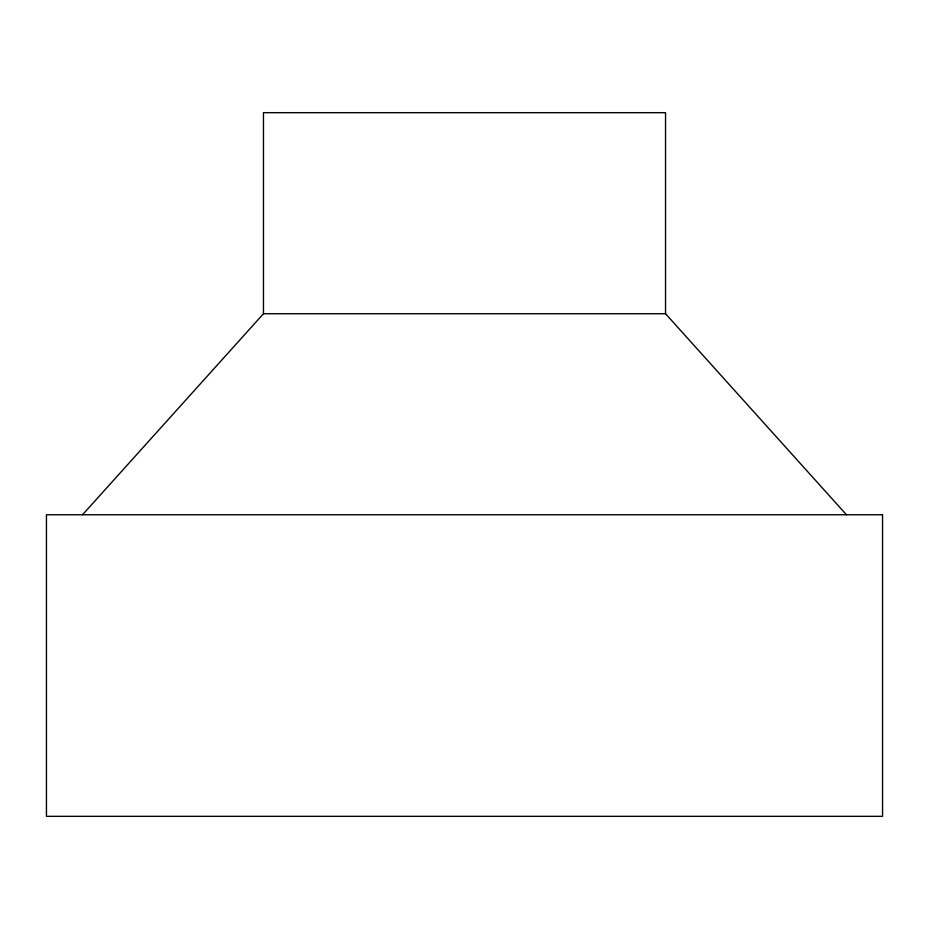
<?xml version="1.0" encoding="UTF-8"?>
<svg xmlns="http://www.w3.org/2000/svg" width="929" height="929" viewBox="0 0 929 929"><rect width="100%" height="100%" fill="white"/><g stroke="black" fill="none" stroke-linecap="round" stroke-linejoin="round"><path stroke-width="1.39" d="M82.53 514.759L263.464 313.723L263.464 112.676L665.536 112.676L665.536 313.723L846.47 514.759M263.464 313.723L665.536 313.723M882.55 514.759L46.45 514.759L46.45 816.324L882.55 816.324L882.55 514.759"/></g></svg>
